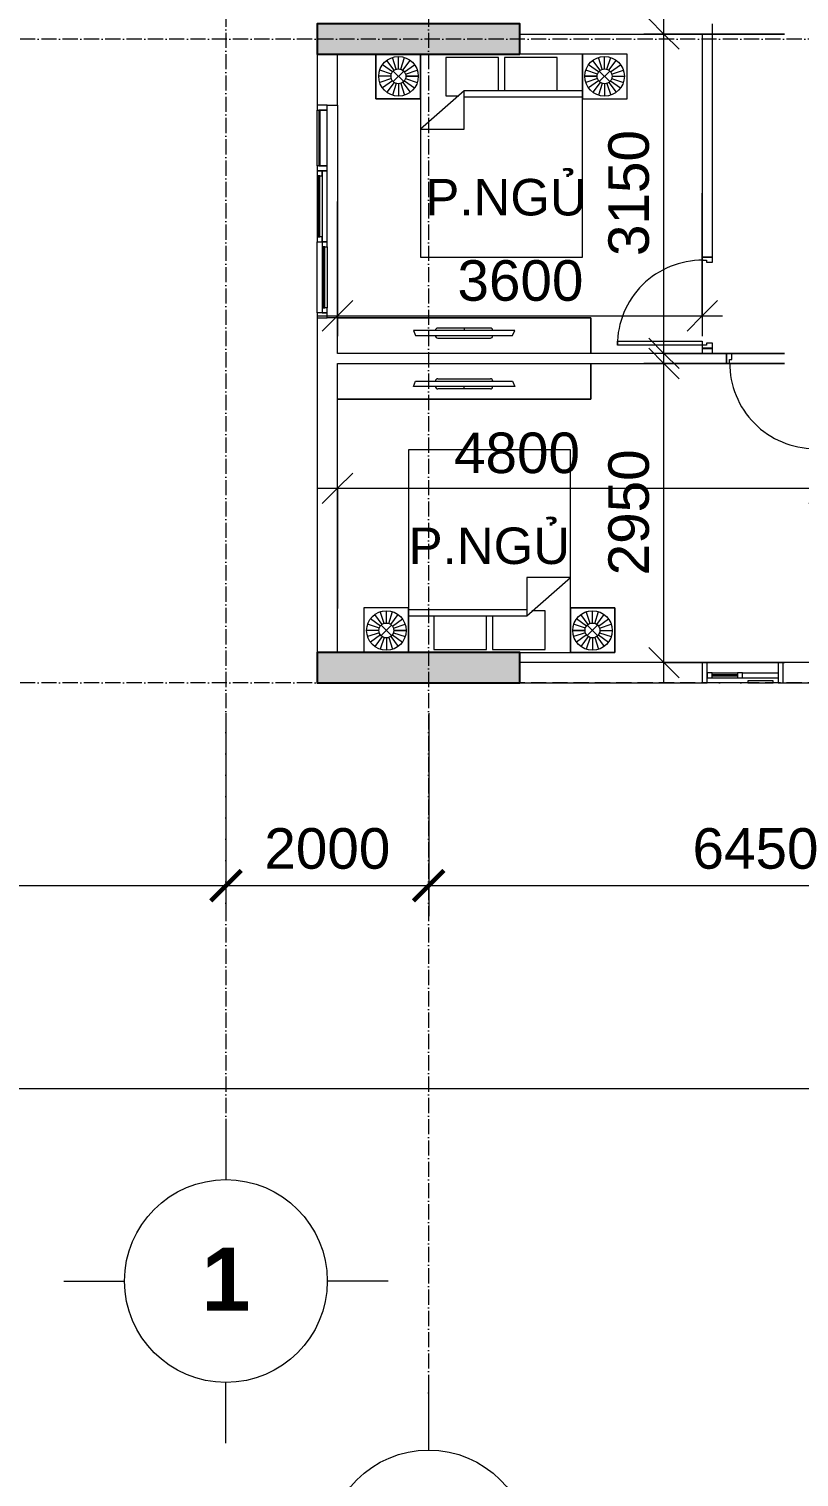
# Model space of a CAD drawing. Header units: millimetres. Extents: x -20144 to 122974, y -38328 to 48263.
# Drawn here: x -2443 to 5156, y -7834 to 6450 of the extents above; entities that cross this region are included whole.
import ezdxf

# ---------------------------------------------------------------- set-up
doc = ezdxf.new("R2010")
doc.units = ezdxf.units.MM
doc.linetypes.add('Grid Line', pattern=[4.2, 3, -0.6, 0, -0.6])
for name, color, linetype, lineweight in [('CHU', 181, 'Continuous', 5), ('CUA', 31, 'Continuous', 9), ('DIM', 1, 'Continuous', 5), ('DIM-200', 1, 'Continuous', 5), ('KH', 6, 'Continuous', 5), ('NET-CAT', 3, 'Continuous', 15), ('NET-THAY', 2, 'Continuous', 9), ('THIET BI', 44, 'Continuous', 5), ('TRUC', 225, 'Continuous', 5), ('X-COT HAM$0$LC.HA', 8, 'Continuous', 9)]:
    doc.layers.add(name, color=color, linetype=linetype, lineweight=lineweight)
doc.styles.add('Arial_3', font='arial_0.ttf', dxfattribs={"height": 400})
doc.styles.add('Arial_4', font='arial_0.ttf', dxfattribs={"height": 360})
doc.styles.add('Arial_B', font='arialbd_0.ttf', dxfattribs={"height": 619.047619})
doc.styles.add('TA1', font='arial_0.ttf')
doc.dimstyles.new('D_200_KTx2', dxfattribs={"dimtxt": 400, "dimasz": 300, "dimexe": 300, "dimexo": 300, "dimgap": 160, "dimtad": 1, "dimdec": 0, "dimzin": 9, "dimtxsty": 'TA1', "dimblk": 'ARCHTICK', "dimcen": 1, "dimdle": 300, "dimclrd": 256, "dimclre": 256, "dimclrt": 7, "dimadec": 0, "dimazin": 0, "dimtfac": 1, "dimtdec": 0, "dimtix": 1, "dimtmove": 1, "dimatfit": 3, "dimldrblk": 'ARCHTICK', "dimfxl": 0, "dimtolj": 1, "dimtzin": 0, "dimlwd": -1, "dimlwe": -1, "dimarcsym": 0})
doc.dimstyles.new('Diagonal_-_2mm_Arial', dxfattribs={"dimscale": 304.8, "dimtxt": 408.10376, "dimasz": 0.984252, "dimexe": 0.656168, "dimexo": 4.593176, "dimgap": 0.098425, "dimtad": 1, "dimdec": 0, "dimzin": 0, "dimdsep": 46, "dimtxsty": 'Arial_3', "dimblk1": 'OBLIQUE', "dimblk2": 'OBLIQUE', "dimsah": 1, "dimcen": 0.09, "dimdle": 0.656168, "dimazin": 0, "dimtfac": 1, "dimtdec": 4, "dimtix": 1, "dimtmove": 0, "dimatfit": 3, "dimfxl": 0, "dimtvp": 1, "dimtolj": 1, "dimtzin": 0, "dimlwd": 9, "dimlwe": 9, "dimarcsym": 0})
doc.dimstyles.new('Diagonal_-_2mm_Arial_1', dxfattribs={"dimscale": 304.8, "dimtxt": 408.10376, "dimasz": 0.984252, "dimexe": 0.656168, "dimexo": 4.593176, "dimgap": 0.098425, "dimtad": 1, "dimdec": 0, "dimzin": 0, "dimdsep": 46, "dimtxsty": 'Arial_3', "dimblk1": 'OBLIQUE', "dimblk2": 'OBLIQUE', "dimsah": 1, "dimcen": 0.09, "dimdle": 0.656168, "dimazin": 0, "dimtfac": 1, "dimtdec": 4, "dimtix": 1, "dimtmove": 2, "dimatfit": 3, "dimfxl": 0, "dimtvp": 1, "dimtolj": 1, "dimtzin": 0, "dimlwd": 9, "dimlwe": 9, "dimarcsym": 0})

# ---------------------------------------------------------------- blocks, each defined once
blk = doc.blocks.new('ALC1807-ASCENT PLAZA-KET CAU_rvt-1-MẶT BẰNG TẦNG 5 ĐẾN TẦNG 22')
at = {"layer": 'X-COT HAM$0$LC.HA'}
h = blk.add_hatch(color=256, dxfattribs=at)
h.dxf.hatch_style = 1
h.paths.add_polyline_path([(2401, 6200), (2401, 6500), (401, 6500), (401, 6200)])
h = blk.add_hatch(color=256, dxfattribs=at)
h.dxf.hatch_style = 1
h.paths.add_polyline_path([(2401, 0), (2401, 300), (401, 300), (401, 0)])
at = {"ltscale": 1000}
for points in [[(2401, 6200), (2401, 6500), (401, 6500), (401, 6200)], [(2401, 0), (2401, 300), (401, 300), (401, 0)]]:
    blk.add_lwpolyline(points, close=True, dxfattribs=at)
blk = doc.blocks.new('X-GIUONG - X-GIUONG 1-V40-MẶT BẰNG TẦNG 5 ĐẾN TẦNG 22')
at = {"layer": 'THIET BI'}
for p, q in [((-800, 0), (-1239, 0)), ((-1239, 0), (-1239, -439)), ((-1239, 0), (-800, 0)), ((-1239, -439), (-1239, 0)), ((-1076, -174), (-1174, -103)), ((-1060, -158), (-1131, -60)), ((-1039, -148), (-1077, -32)), ((-1017, -144), (-1017, -22)), ((-994, -148), (-956, -32)), ((-974, -158), (-902, -60)), ((-957, -174), (-859, -103)), ((-800, -439), (-800, 0)), ((-300, 0), (-800, 0)), ((-800, 0), (-800, -2000)), ((-300, 0), (-800, 0)), ((-800, 0), (-800, -439)), ((-800, 0), (-800, -2000)), ((-550, -30), (-550, -410)), ((-30, -30), (-550, -30)), ((-30, -360), (-30, -30)), ((30, -30), (30, -360)), ((550, -30), (30, -30)), ((550, -360), (550, -30)), ((800, 0), (800, -439)), ((800, -2000), (800, 0)), ((800, 0), (800, -439)), ((800, -2000), (800, 0)), ((957, -174), (859, -103)), ((974, -158), (902, -60)), ((994, -148), (956, -32)), ((1017, -144), (1017, -22)), ((1039, -148), (1077, -32)), ((1060, -158), (1131, -60)), ((1076, -174), (1174, -103)), ((1239, -439), (1239, 0)), ((1239, -439), (1239, 0)), ((-1090, -217), (-1212, -217)), ((-1086, -195), (-1202, -157)), ((-1086, -240), (-1202, -278)), ((-1076, -260), (-1174, -332)), ((-1060, -277), (-1131, -375)), ((-1068, -269), (-965, -166)), ((-1068, -166), (-965, -269)), ((-974, -277), (-902, -375)), ((-957, -260), (-859, -332)), ((-947, -195), (-831, -157)), ((-947, -240), (-831, -278)), ((-943, -217), (-821, -217)), ((-821, -217), (-943, -217)), ((943, -217), (821, -217)), ((821, -217), (943, -217)), ((947, -195), (831, -157)), ((947, -240), (831, -278)), ((957, -260), (859, -332)), ((974, -277), (902, -375)), ((1068, -269), (965, -166)), ((1068, -166), (965, -269)), ((1060, -277), (1131, -375)), ((1076, -260), (1174, -332)), ((1086, -195), (1202, -157)), ((1086, -240), (1202, -278)), ((1090, -217), (1212, -217)), ((-1039, -287), (-1077, -403)), ((-1017, -291), (-1017, -412)), ((-994, -287), (-956, -403)), ((-370, -360), (-800, -740)), ((-550, -410), (-420, -410)), ((-370, -740), (-370, -360)), ((800, -360), (-370, -360)), ((-370, -420), (800, -420)), ((994, -287), (956, -403)), ((1017, -291), (1017, -412)), ((1039, -287), (1077, -403)), ((-1239, -439), (-800, -439)), ((-800, -439), (-1239, -439)), ((800, -439), (1239, -439)), ((800, -439), (1239, -439)), ((-800, -740), (-370, -740)), ((-800, -2000), (800, -2000)), ((-800, -2000), (800, -2000))]:
    blk.add_line(p, q, dxfattribs=at)
for centre, radius in [((-1017, -217), 195), ((1017, -217), 195), ((-1017, -217), 73.2), ((1017, -217), 73.2)]:
    blk.add_circle(centre, radius, dxfattribs=at)
blk = doc.blocks.new('CUA PHONG NGU - Type 1-1365721-MẶT BẰNG TẦNG 5 ĐẾN TẦNG 22')
at = {"layer": 'CUA'}
for p, q in [((-318, 890), (-278, 890)), ((-318, 52), (-318, 890)), ((-278, 890), (-278, 52)), ((-278, 52), (-318, 52))]:
    blk.add_line(p, q, dxfattribs=at)
at = {"layer": 'CUA', "lineweight": 5}
for p, q in [((-319, 52), (-349, 52)), ((-349, 52), (-349, -48)), ((-319, 11), (-319, 52)), ((-299, 11), (-319, 11)), ((-299, -48), (-299, 11)), ((521, 11), (501, 11)), ((501, 11), (501, -48)), ((551, 52), (521, 52)), ((521, 52), (521, 11)), ((551, -48), (551, 52)), ((-349, -48), (-299, -48)), ((501, -48), (551, -48))]:
    blk.add_line(p, q, dxfattribs=at)
blk.add_arc((-318, 52), 838, 359.5, 90, dxfattribs=at)
blk = doc.blocks.new('X-PHONG NGU 1 - X-PHONG NGU 2_Recovery_-1366073-MẶT BẰNG TẦNG 5 ĐẾN TẦNG 22')
at = {"layer": 'CUA'}
for p, q in [((-350, 100), (-400, 100)), ((-400, 100), (-400, -100)), ((-350, -50), (-350, 100)), ((-350, 100), (350, 100)), ((-300, 0), (-350, 0)), ((-350, 0), (-350, -50)), ((-300, -50), (-300, 0)), ((-300, 0), (-50, 0)), ((-300, 0), (-50, 0)), ((0, 0), (-50, 0)), ((-50, 0), (-50, -50)), ((0, -50), (0, 0)), ((0, 0), (350, 0)), ((400, 100), (350, 100)), ((350, 100), (350, -50)), ((400, -100), (400, 100)), ((-400, -100), (-350, -100)), ((-350, -50), (350, -50)), ((-350, -100), (-350, -50)), ((50, -100), (-350, -100)), ((-50, -20), (-300, -20)), ((-300, -20), (-300, -30)), ((-300, -30), (-50, -30)), ((-50, -30), (-50, -20)), ((300, -80), (50, -80)), ((50, -80), (50, -100)), ((50, -100), (300, -100)), ((300, -100), (300, -80)), ((350, -100), (300, -100)), ((350, -50), (350, -100)), ((350, -100), (400, -100))]:
    blk.add_line(p, q, dxfattribs=at)
blk = doc.blocks.new('X-PHONG NGU 2 - X-PHONG NGU 2_Recovery_-1759957-MẶT BẰNG TẦNG 5 ĐẾN TẦNG 22')
at = {"layer": 'CUA'}
for p, q in [((-1000, 0), (-1050, 0)), ((-1050, 0), (-1050, -100)), ((-450, 0), (-1000, 0)), ((-1000, 0), (-1000, -75)), ((-1000, -100), (-1000, 0)), ((-450, -75), (-450, 0)), ((-400, 0), (-450, 0)), ((-450, 0), (-450, -100)), ((300, 0), (-400, 0)), ((-400, 0), (-400, -50)), ((-400, -100), (-400, 0)), ((300, -50), (300, 0)), ((350, 0), (300, 0)), ((300, 0), (300, -50)), ((350, -50), (350, 0)), ((350, 0), (950, 0)), ((1000, 0), (950, 0)), ((950, 0), (950, -50)), ((1050, 0), (1000, 0)), ((1000, 0), (1000, -100)), ((1000, -50), (1000, 0)), ((1050, -100), (1050, 0)), ((-1050, -100), (-1000, -100)), ((-450, -75), (-1000, -75)), ((-1000, -75), (-1000, -85)), ((-1000, -75), (-450, -75)), ((-1000, -85), (-450, -85)), ((-450, -100), (-1000, -100)), ((-450, -85), (-450, -75)), ((-450, -100), (-400, -100)), ((-400, -50), (300, -50)), ((-350, -50), (-400, -50)), ((-400, -50), (-400, -100)), ((-400, -100), (-350, -100)), ((-350, -100), (-350, -50)), ((250, -75), (-350, -75)), ((-350, -75), (-350, -85)), ((-350, -85), (250, -85)), ((250, -85), (-350, -85)), ((-350, -85), (-350, -100)), ((-350, -100), (250, -100)), ((300, -50), (250, -50)), ((250, -50), (250, -100)), ((250, -85), (250, -75)), ((250, -100), (250, -85)), ((250, -100), (300, -100)), ((300, -50), (350, -50)), ((300, -100), (300, -50)), ((1000, -100), (300, -100)), ((950, -25), (350, -25)), ((350, -25), (350, -35)), ((350, -35), (950, -35)), ((950, -35), (350, -35)), ((350, -35), (350, -50)), ((350, -50), (950, -50)), ((950, -35), (950, -25)), ((950, -50), (950, -35)), ((950, -50), (1000, -50)), ((1000, -100), (1050, -100))]:
    blk.add_line(p, q, dxfattribs=at)
blk = doc.blocks.new('X-TV - X-TV 4-1732819-MẶT BẰNG TẦNG 5 ĐẾN TẦNG 22')
at = {"layer": 'THIET BI'}
for p, q in [((2500, 350), (0, 350)), ((0, 350), (0, 0)), ((0, 350), (2500, 350)), ((0, 0), (0, 350)), ((750, 225), (1750, 225)), ((773, 175), (750, 225)), ((1728, 175), (773, 175)), ((990, 250), (1510, 250)), ((1510, 150), (990, 150)), ((1250, 250), (1250, 225)), ((1750, 225), (1728, 175))]:
    blk.add_line(p, q, dxfattribs=at)
for centre, start_param, end_param in [((990, 225), 0, 1.570796), ((990, 175), 1.570796, 3.141593), ((1510, 225), 4.712389, 6.283185), ((1510, 175), 3.141593, 4.712389)]:
    blk.add_ellipse(centre, major_axis=(0, 25), ratio=0.9, start_param=start_param, end_param=end_param, dxfattribs=at)
blk = doc.blocks.new('X-GIUONG - X-GIUONG 1-V44-MẶT BẰNG TẦNG 5 ĐẾN TẦNG 22')
at = {"layer": 'THIET BI'}
for p, q in [((-1239, 0), (-1239, -439)), ((-1239, -439), (-1239, 0)), ((-1076, -174), (-1174, -103)), ((-1060, -158), (-1131, -60)), ((-1039, -148), (-1077, -32)), ((-1017, -144), (-1017, -22)), ((-994, -148), (-956, -32)), ((-974, -158), (-902, -60)), ((-957, -174), (-859, -103)), ((-800, -439), (-800, 0)), ((-800, 0), (-800, -2000)), ((-800, 0), (-800, -439)), ((-800, 0), (-800, -2000)), ((-550, -30), (-550, -410)), ((-30, -30), (-550, -30)), ((-30, -360), (-30, -30)), ((30, -30), (30, -360)), ((550, -30), (30, -30)), ((800, 0), (181, 0)), ((800, 0), (181, 0)), ((550, -360), (550, -30)), ((1239, 0), (800, 0)), ((800, 0), (800, -439)), ((800, -2000), (800, 0)), ((1239, 0), (800, 0)), ((800, 0), (800, -439)), ((800, -2000), (800, 0)), ((957, -174), (859, -103)), ((974, -158), (902, -60)), ((994, -148), (956, -32)), ((1017, -144), (1017, -22)), ((1039, -148), (1077, -32)), ((1060, -158), (1131, -60)), ((1076, -174), (1174, -103)), ((1239, -439), (1239, 0)), ((1239, -439), (1239, 0)), ((-1090, -217), (-1212, -217)), ((-1086, -195), (-1202, -157)), ((-1086, -240), (-1202, -278)), ((-1076, -260), (-1174, -332)), ((-1060, -277), (-1131, -375)), ((-1068, -269), (-965, -166)), ((-1068, -166), (-965, -269)), ((-974, -277), (-902, -375)), ((-957, -260), (-859, -332)), ((-947, -195), (-831, -157)), ((-947, -240), (-831, -278)), ((-943, -217), (-821, -217)), ((-821, -217), (-943, -217)), ((943, -217), (821, -217)), ((821, -217), (943, -217)), ((947, -195), (831, -157)), ((947, -240), (831, -278)), ((957, -260), (859, -332)), ((974, -277), (902, -375)), ((1068, -269), (965, -166)), ((1068, -166), (965, -269)), ((1060, -277), (1131, -375)), ((1076, -260), (1174, -332)), ((1086, -195), (1202, -157)), ((1086, -240), (1202, -278)), ((1090, -217), (1212, -217)), ((-1039, -287), (-1077, -403)), ((-1017, -291), (-1017, -412)), ((-994, -287), (-956, -403)), ((-370, -360), (-800, -740)), ((-550, -410), (-420, -410)), ((-370, -740), (-370, -360)), ((800, -360), (-370, -360)), ((-370, -420), (800, -420)), ((994, -287), (956, -403)), ((1017, -291), (1017, -412)), ((1039, -287), (1077, -403)), ((-1239, -439), (-800, -439)), ((-800, -439), (-1239, -439)), ((800, -439), (1239, -439)), ((800, -439), (1239, -439)), ((-800, -740), (-370, -740)), ((-800, -2000), (800, -2000)), ((-800, -2000), (800, -2000))]:
    blk.add_line(p, q, dxfattribs=at)
for centre, radius in [((-1017, -217), 195), ((1017, -217), 195), ((-1017, -217), 73.2), ((1017, -217), 73.2)]:
    blk.add_circle(centre, radius, dxfattribs=at)
blk = doc.blocks.new('X-TV - X-TV 4-1732821-MẶT BẰNG TẦNG 5 ĐẾN TẦNG 22')
at = {"layer": 'THIET BI'}
for p, q in [((0, -350), (0, 0)), ((0, 0), (0, -350)), ((773, -175), (750, -225)), ((750, -225), (1750, -225)), ((1728, -175), (773, -175)), ((1510, -150), (990, -150)), ((990, -250), (1510, -250)), ((1250, -250), (1250, -225)), ((1750, -225), (1728, -175)), ((2500, -350), (0, -350)), ((0, -350), (2500, -350))]:
    blk.add_line(p, q, dxfattribs=at)
for centre, start_param, end_param in [((990, -175), 0, 1.570796), ((990, -225), 1.570796, 3.141593), ((1510, -175), 4.712389, 6.283185), ((1510, -225), 3.141593, 4.712389)]:
    blk.add_ellipse(centre, major_axis=(0, 25), ratio=0.9, start_param=start_param, end_param=end_param, dxfattribs=at)
blk = doc.blocks.new('DIMBLOCK32-MẶT BẰNG TẦNG 5 ĐẾN TẦNG 22')
at = {"layer": 'DIM-200', "lineweight": 9, "transparency": 16777216}
for p, q in [((601, 732), (601, 2120)), ((601, 1920), (751, 2070)), ((5401, 732), (5401, 2120)), ((5401, 1920), (5551, 2070)), ((401, 1920), (5601, 1920)), ((601, 1920), (451, 1770)), ((601, 1920), (601, 732)), ((5401, 1920), (5251, 1770)), ((5401, 1920), (5401, 732))]:
    blk.add_line(p, q, dxfattribs=at)
at = {"layer": 'DIM-200', "color": 0, "lineweight": 9, "transparency": 16777216, "insert": (1751, 2469), "char_height": 400, "width": 1476.71, "attachment_point": 1, "line_spacing_factor": 0.941778, "style": 'Arial_3'}
blk.add_mtext('4800', dxfattribs=at)
blk = doc.blocks.new('_Oblique')
at = {"color": 0, "linetype": 'ByBlock', "lineweight": -2}
blk.add_line((-0.5, -0.5), (0.5, 0.5), dxfattribs=at)
blk = doc.blocks.new('DIMBLOCK33-MẶT BẰNG TẦNG 5 ĐẾN TẦNG 22')
at = {"layer": 'DIM-200', "lineweight": 9, "transparency": 16777216}
for p, q in [((3823, 3150), (3673, 3300)), ((3823, 0), (3823, 3350)), ((5011, 3150), (3623, 3150)), ((3823, 3150), (3973, 3000)), ((3823, 3150), (5011, 3150)), ((3823, 200), (3673, 350)), ((5011, 200), (3623, 200)), ((3823, 200), (3973, 50)), ((3823, 200), (5011, 200))]:
    blk.add_line(p, q, dxfattribs=at)
at = {"layer": 'DIM-200', "color": 0, "lineweight": 9, "transparency": 16777216, "insert": (3274, 1060), "char_height": 400, "width": 1476.71, "attachment_point": 1, "rotation": 90, "line_spacing_factor": 0.941778, "style": 'Arial_3'}
blk.add_mtext('2950', dxfattribs=at)
blk = doc.blocks.new('DIMBLOCK38-MẶT BẰNG TẦNG 5 ĐẾN TẦNG 22')
at = {"layer": 'DIM-200', "lineweight": 9, "transparency": 16777216}
for p, q in [((3823, 3050), (3823, 6600)), ((3823, 6400), (3673, 6550)), ((5011, 6400), (3623, 6400)), ((3823, 6400), (3973, 6250)), ((3823, 6400), (5011, 6400)), ((3823, 3250), (3673, 3400)), ((5011, 3250), (3623, 3250)), ((3823, 3250), (3973, 3100)), ((3823, 3250), (5011, 3250))]:
    blk.add_line(p, q, dxfattribs=at)
at = {"layer": 'DIM-200', "color": 0, "lineweight": 9, "transparency": 16777216, "insert": (3274, 4210), "char_height": 400, "width": 1476.71, "attachment_point": 1, "rotation": 90, "line_spacing_factor": 0.941778, "style": 'Arial_3'}
blk.add_mtext('3150', dxfattribs=at)
blk = doc.blocks.new('DIMBLOCK39-MẶT BẰNG TẦNG 5 ĐẾN TẦNG 22')
at = {"layer": 'DIM-200', "lineweight": 9, "transparency": 16777216}
for p, q in [((601, 4748), (601, 3420)), ((601, 3620), (601, 4748)), ((4201, 4831), (4201, 3420)), ((4201, 3620), (4201, 4831)), ((601, 3620), (751, 3770)), ((4201, 3620), (4351, 3770)), ((401, 3620), (4401, 3620)), ((601, 3620), (451, 3470)), ((4201, 3620), (4051, 3470))]:
    blk.add_line(p, q, dxfattribs=at)
at = {"layer": 'DIM-200', "color": 0, "lineweight": 9, "transparency": 16777216, "insert": (1785, 4169), "char_height": 400, "width": 1476.71, "attachment_point": 1, "line_spacing_factor": 0.941778, "style": 'Arial_3'}
blk.add_mtext('3600', dxfattribs=at)
blk = doc.blocks.new('_ArchTick')
at = {"color": 0, "const_width": 0.15}
blk.add_lwpolyline([(-0.5, -0.5), (0.5, 0.5)], dxfattribs=at)
blk = doc.blocks.new('*D639')
at = {"layer": 'Defpoints', "color": 0, "transparency": 16777216}
for p in [(-6349, 0), (-499, 0), (-499, -2000)]:
    blk.add_point(p, dxfattribs=at)
at = {"layer": 'DIM', "transparency": 16777216}
for p, q in [((-6349, -300), (-6349, -2300)), ((-499, -300), (-499, -2300)), ((-6649, -2000), (-199, -2000))]:
    blk.add_line(p, q, dxfattribs=at)
at = {"layer": 'DIM', "transparency": 16777216, "xscale": 300, "yscale": 300, "zscale": 300, "rotation": 180}
blk.add_blockref('_ArchTick', (-6349, -2000), dxfattribs=at)
at = {"layer": 'DIM', "transparency": 16777216, "xscale": 300, "yscale": 300, "zscale": 300}
blk.add_blockref('_ArchTick', (-499, -2000), dxfattribs=at)
at = {"layer": 'DIM', "color": 7, "transparency": 16777216, "insert": (-3424, -1636), "char_height": 400, "attachment_point": 5, "style": 'TA1'}
blk.add_mtext('\\A1;5850', dxfattribs=at)
blk = doc.blocks.new('*D640')
at = {"layer": 'Defpoints', "color": 0, "transparency": 16777216}
for p in [(-499, 0), (1501, 0), (1501, -2000)]:
    blk.add_point(p, dxfattribs=at)
at = {"layer": 'DIM', "transparency": 16777216}
for p, q in [((-499, -300), (-499, -2300)), ((1501, -300), (1501, -2300)), ((-799, -2000), (1801, -2000))]:
    blk.add_line(p, q, dxfattribs=at)
at = {"layer": 'DIM', "transparency": 16777216, "xscale": 300, "yscale": 300, "zscale": 300, "rotation": 180}
blk.add_blockref('_ArchTick', (-499, -2000), dxfattribs=at)
at = {"layer": 'DIM', "transparency": 16777216, "xscale": 300, "yscale": 300, "zscale": 300}
blk.add_blockref('_ArchTick', (1501, -2000), dxfattribs=at)
at = {"layer": 'DIM', "color": 7, "transparency": 16777216, "insert": (501, -1636), "char_height": 400, "attachment_point": 5, "style": 'TA1'}
blk.add_mtext('\\A1;2000', dxfattribs=at)
blk = doc.blocks.new('*D641')
at = {"layer": 'Defpoints', "color": 0, "transparency": 16777216}
for p in [(1501, 0), (7951, 0), (7951, -2000)]:
    blk.add_point(p, dxfattribs=at)
at = {"layer": 'DIM', "transparency": 16777216}
for p, q in [((1501, -300), (1501, -2300)), ((7951, -300), (7951, -2300)), ((1201, -2000), (8251, -2000))]:
    blk.add_line(p, q, dxfattribs=at)
at = {"layer": 'DIM', "transparency": 16777216, "xscale": 300, "yscale": 300, "zscale": 300, "rotation": 180}
blk.add_blockref('_ArchTick', (1501, -2000), dxfattribs=at)
at = {"layer": 'DIM', "transparency": 16777216, "xscale": 300, "yscale": 300, "zscale": 300}
blk.add_blockref('_ArchTick', (7951, -2000), dxfattribs=at)
at = {"layer": 'DIM', "color": 7, "transparency": 16777216, "insert": (4726, -1636), "char_height": 400, "attachment_point": 5, "style": 'TA1'}
blk.add_mtext('\\A1;6450', dxfattribs=at)
blk = doc.blocks.new('*D653')
at = {"layer": 'Defpoints', "color": 0, "transparency": 16777216}
for p in [(-8499, -3576), (41001, -3576), (41001, -4000)]:
    blk.add_point(p, dxfattribs=at)
at = {"layer": 'DIM', "transparency": 16777216}
for p, q in [((-8499, -3876), (-8499, -4300)), ((41001, -3876), (41001, -4300)), ((-8799, -4000), (41301, -4000))]:
    blk.add_line(p, q, dxfattribs=at)
at = {"layer": 'DIM', "transparency": 16777216, "xscale": 300, "yscale": 300, "zscale": 300, "rotation": 180}
blk.add_blockref('_ArchTick', (-8499, -4000), dxfattribs=at)
at = {"layer": 'DIM', "transparency": 16777216, "xscale": 300, "yscale": 300, "zscale": 300}
blk.add_blockref('_ArchTick', (41001, -4000), dxfattribs=at)
at = {"layer": 'DIM', "color": 7, "transparency": 16777216, "insert": (16251, -3636), "char_height": 400, "attachment_point": 5, "style": 'TA1'}
blk.add_mtext('\\A1;49500', dxfattribs=at)
blk = doc.blocks.new('Grid - FamilyAL-KH TRUC-550400-MẶT BẰNG HẦM 2')
at = {"layer": 'KH'}
for p, q in [((0, 7), (0, 4)), ((-8, -1), (-5, -1)), ((8, -1), (5, -1)), ((0, -9), (0, -6))]:
    blk.add_line(p, q, dxfattribs=at)
blk.add_circle((0, -1), 5, dxfattribs=at)

msp = doc.modelspace()

# ---------------------------------------------------------------- linework, layer by layer
at = {"layer": 'NET-CAT'}
for p, q in [((4300.5, 4199.9), (4300.5, 6499.9)), ((2400.5, 6399.9), (4200.5, 6399.9)), ((4200.5, 6399.9), (4200.5, 4199.9)), ((400.5, 6199.9), (400.5, 5699.9)), ((600.5, 5699.9), (600.5, 6199.9)), ((500.5, 5699.9), (600.5, 5699.9)), ((4200.5, 4199.9), (4300.5, 4199.9)), ((400.5, 3599.9), (400.5, 299.9)), ((600.5, 3599.9), (500.5, 3599.9)), ((600.5, 3249.9), (600.5, 3599.9)), ((4200.5, 3299.9), (4200.5, 3249.9)), ((4300.5, 3299.9), (4200.5, 3299.9)), ((4300.5, 3249.9), (4300.5, 3299.9)), ((4200.5, 3249.9), (600.5, 3249.9)), ((600.5, 299.9), (600.5, 3149.9)), ((600.5, 3149.9), (4440.5, 3149.9)), ((4440.5, 3249.9), (4300.5, 3249.9)), ((4440.5, 3149.9), (4440.5, 3249.9)), ((4199.2, 199.9), (2400.5, 199.9)), ((5400.5, 199.9), (4999.2, 199.9)), ((2400.5, -0.1), (4199.2, -0.1)), ((4999.2, -0.1), (6100.5, -0.1))]:
    msp.add_line(p, q, dxfattribs=at)
at = {"layer": 'NET-THAY'}
msp.add_line((600.5, 5699.9), (600.5, 3599.9), dxfattribs=at)
at = {"layer": 'TRUC', "linetype": 'Grid Line', "ltscale": 50}
for p, q in [((-499.5, 43599.9), (-499.5, -4500.1)), ((1500.5, 43599.9), (1500.5, -7167.6)), ((43000.5, 6349.9), (-12092.4, 6349.9)), ((43000.5, -0.1), (-12092.4, -0.1))]:
    msp.add_line(p, q, dxfattribs=at)

# ---------------------------------------------------------------- block references
at = {"lineweight": 5}
msp.add_blockref('ALC1807-ASCENT PLAZA-KET CAU_rvt-1-MẶT BẰNG TẦNG 5 ĐẾN TẦNG 22', (0, 0), dxfattribs=at)
at = {"lineweight": 5, "xscale": 199.9999999999999, "yscale": 199.9999999999999, "zscale": 199.9999999999999, "rotation": 180}
for p in [(-499.5, -6100.1), (1500.5, -8767.6)]:
    msp.add_blockref('Grid - FamilyAL-KH TRUC-550400-MẶT BẰNG HẦM 2', p, dxfattribs=at)
at = {"layer": 'CUA'}
for name, p, rotation in [('X-PHONG NGU 2 - X-PHONG NGU 2_Recovery_-1759957-MẶT BẰNG TẦNG 5 ĐẾN TẦNG 22', (500.5, 4649.9), 269.9999999999999), ('CUA PHONG NGU - Type 1-1365721-MẶT BẰNG TẦNG 5 ĐẾN TẦNG 22', (4252.8, 3648.5), 89.99999999999991), ('CUA PHONG NGU - Type 1-1365721-MẶT BẰNG TẦNG 5 ĐẾN TẦNG 22', (4992, 3202.2), 180)]:
    msp.add_blockref(name, p, dxfattribs=dict(at, rotation=rotation))
msp.add_blockref('X-PHONG NGU 1 - X-PHONG NGU 2_Recovery_-1366073-MẶT BẰNG TẦNG 5 ĐẾN TẦNG 22', (4599.2, 99.9), dxfattribs=at)
at = {"layer": 'THIET BI'}
msp.add_blockref('X-GIUONG - X-GIUONG 1-V44-MẶT BẰNG TẦNG 5 ĐẾN TẦNG 22', (2219.9, 6199.9), dxfattribs=at)
at = {"layer": 'THIET BI', "rotation": 180}
for name, p in [('X-TV - X-TV 4-1732821-MẶT BẰNG TẦNG 5 ĐẾN TẦNG 22', (3100.5, 3249.9)), ('X-TV - X-TV 4-1732819-MẶT BẰNG TẦNG 5 ĐẾN TẦNG 22', (3100.5, 3149.9)), ('X-GIUONG - X-GIUONG 1-V40-MẶT BẰNG TẦNG 5 ĐẾN TẦNG 22', (2100.5, 299.9))]:
    msp.add_blockref(name, p, dxfattribs=at)

# ---------------------------------------------------------------- texts
at = {"layer": 'CHU', "color": 7, "char_height": 360, "width": 1589.74, "attachment_point": 1, "line_spacing_factor": 0.936439, "style": 'Arial_4'}
for insert in [(1468.3, 4970.6), (1303.4, 1532.3)]:
    msp.add_mtext('\\pt2540.0016,5079.9996,7620.0012,10159.9992,12700.0008,15239.9988,17780.0004,20319.9984,22860,25400.0016,27939.9996,30480.0012,33019.9992,35560.0008,38099.9988,40640.0004,43179.9984,45720,48260.0016,50799.9996,53340.0012,55879.9992,58420.0008,60959.9988,63500.0004,66039.9984,68580,71120.0016,73659.9996,76200.0012,78739.9992,81280.0008;P.NGỦ', dxfattribs=dict(at, insert=insert))
at = {"layer": 'KH', "insert": (-499.2, -5572.2), "char_height": 619.048, "width": 558.244, "attachment_point": 2, "line_spacing_factor": 0.941778, "style": 'Arial_B'}
msp.add_mtext('\\fArial|b1|i0|c0|p34|;1', dxfattribs=at)

# ---------------------------------------------------------------- dimensions: what is measured, and where the dimension line sits
at = {"layer": 'DIM', "lineweight": 9}
for base, p1, p2, override, picture, middle in [((3822.9, 6399.9), (3610.8, 3249.9), (3610.8, 6399.9), {"dimpost": '<>', "dimfxl": 3150}, 'DIMBLOCK38-MẶT BẰNG TẦNG 5 ĐẾN TẦNG 22', (3588.6, 4824.9)), ((3822.9, 3149.9), (3610.8, 199.9), (3610.8, 3149.9), {"dimpost": '<>', "dimfxl": 2950}, 'DIMBLOCK33-MẶT BẰNG TẦNG 5 ĐẾN TẦNG 22', (3588.7, 1674.9))]:
    dim = msp.add_linear_dim(base=base, p1=p1, p2=p2, angle=90, dimstyle='Diagonal_-_2mm_Arial', override=override, dxfattribs=at)
    dim.commit()
    dim.dimension.update_dxf_attribs({"geometry": picture, "text_midpoint": middle})
dim = msp.add_linear_dim(base=(4200.5, 3619.6), p1=(600.5, 6147.6), p2=(4200.5, 6231), dimstyle='Diagonal_-_2mm_Arial', override={"dimpost": '<>', "dimfxl": 3600.965417}, dxfattribs=at)
dim.commit()
dim.dimension.update_dxf_attribs({"geometry": 'DIMBLOCK39-MẶT BẰNG TẦNG 5 ĐẾN TẦNG 22', "text_midpoint": (2400.5, 3854)})
dim = msp.add_linear_dim(base=(5400.5, 1919.6), p1=(600.5, 2131.8), p2=(5400.5, 2131.8), dimstyle='Diagonal_-_2mm_Arial_1', override={"dimpost": '<>', "dimfxl": 4800}, dxfattribs=at)
dim.commit()
dim.dimension.update_dxf_attribs({"geometry": 'DIMBLOCK32-MẶT BẰNG TẦNG 5 ĐẾN TẦNG 22', "text_midpoint": (2489.3, 2202.3), "dimtype": 160})
at = {"layer": 'DIM'}
for base, p1, p2, picture, middle in [((-499.5, -2000.1), (-6349.5, -0.1), (-499.5, -0.1), '*D639', (-3424.5, -1635.8)), ((1500.5, -2000.1), (-499.5, -0.1), (1500.5, -0.1), '*D640', (500.5, -1635.8)), ((7950.5, -2000.1), (1500.5, -0.1), (7950.5, -0.1), '*D641', (4725.5, -1635.8)), ((41000.5, -4000.1), (-8499.5, -3575.8), (41000.5, -3575.8), '*D653', (16250.5, -3635.8))]:
    dim = msp.add_linear_dim(base=base, p1=p1, p2=p2, dimstyle='D_200_KTx2', dxfattribs=at)
    dim.commit()
    dim.dimension.update_dxf_attribs({"geometry": picture, "text_midpoint": middle})

doc.saveas('drawing.dxf')
